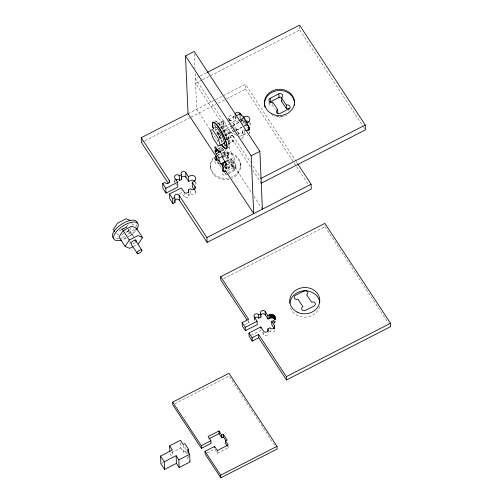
<?xml version="1.0" encoding="UTF-8"?>
<svg xmlns="http://www.w3.org/2000/svg" width="503" height="503" viewBox="0 0 503 503"><rect width="100%" height="100%" fill="white"/><g stroke="black" fill="none" stroke-linecap="round" stroke-linejoin="round"><path stroke-width="0.38" stroke-dasharray="2.52 1.89" d="M273.865 323.643L275.078 322.203L275.304 320.656M128.246 224.527L126.58 227.086L118.57 231.191M131.182 227.721L129.101 230.921L125.763 232.631A2.798 1.195 -33.3 0 1 128.894 230.764A2.798 1.195 -33.3 0 1 129.881 231.971A2.798 1.195 -33.3 0 1 127.064 234.191M135.904 228.758L132.163 234.517L126.819 237.253M199.572 76.349L195.378 78.493L223.351 121.053A2.502 0.56 62.9 0 1 224.539 121.739A2.502 0.56 62.9 0 1 225.834 124.832L230.808 132.39A2.502 0.56 62.9 0 1 231.996 133.081A2.502 0.56 62.9 0 1 233.291 136.175L250.368 162.148M200.269 75.991L206.563 72.765M201.879 80.09L195.585 83.309L223.558 125.869A2.502 0.56 62.9 0 0 224.854 128.963A2.502 0.56 62.9 0 0 226.048 129.648L231.015 137.206A2.502 0.56 62.9 0 0 232.311 140.306A2.502 0.56 62.9 0 0 233.499 140.991L251.003 167.612M202.577 79.732L299.769 29.966L299.587 25.835M188.034 113.716L245.42 84.334L295.638 160.721M142.148 142.135L144.248 141.06M144.946 140.702L190.392 117.432M191.096 117.073L215.567 104.542M218.365 103.109L226.054 99.173M226.752 98.814L245.634 89.15L245.42 84.334M217.598 123.713L223.458 120.714M216.837 124.386L223.351 121.053L223.558 125.869A2.502 2.194 -2.5 0 1 221.326 129.17M229.11 120.902L229.022 118.84A2.502 2.194 -2.5 0 1 229.946 115.841A2.502 2.194 -2.5 0 1 233.361 116.621L234.983 115.784M229.387 120.638L229.33 119.261L235.404 116.149M220.308 127.536L223.558 125.869M220.628 127.498L225.834 124.832M229.506 121.135A2.502 2.194 -2.5 0 1 233.574 121.437L235.737 120.324A2.502 2.194 -2.5 0 1 236.247 117.589M220.641 128.755L230.393 123.763M229.33 119.261L233.53 123.398L238.252 120.978M232.468 125.725L239.221 122.267M239.893 121.921L243.27 120.192M222.571 130.874L232.16 125.964M232.845 125.618L241.063 121.405M241.748 121.053L244.489 119.651M222.791 131.314L226.048 129.648M223.338 131.321L225.941 129.988M222.942 132.503L231.996 127.863M240.472 118.702L242.842 122.311L244.483 121.474M224.369 134.427L234.121 129.434M225.048 135.056L230.908 132.056M224.294 135.728L230.808 132.39M235.687 130.359L242.44 126.901M243.112 126.555L245.816 125.172M235.391 130.598L225.118 135.854A2.502 0.56 62.9 0 1 226.778 139.507L233.291 136.175L233.499 140.991L226.991 144.323M236.077 130.246L246.351 124.983M219.585 133.987A2.798 0.622 62.9 0 1 221.031 137.948A2.798 0.622 62.9 0 1 218.692 134.666A2.798 0.622 62.9 0 1 219.409 133.735A3.043 0.679 62.9 0 0 218.503 134.508A3.043 0.679 62.9 0 0 221.075 138.199L223.301 137.061M226.671 138.168L235.027 133.892M248.513 130.943L246.571 127.982L248.205 127.14M235.511 128.718L238.24 132.861A2.502 2.194 -2.5 0 0 241.654 133.641A2.502 2.194 -2.5 0 0 242.578 130.642L244.741 129.535M226.457 139.545L231.015 137.206M216.63 147.473L218.635 146.448M239.497 136.483L247.602 132.333M241.396 138.646A2.502 2.194 -2.5 0 0 242.792 135.458L244.955 134.351A2.502 2.194 -2.5 0 0 247.734 135.357M218.384 148.687L223.055 146.291M281.636 116.344L280.297 117.029A2.502 2.194 -2.5 0 1 276.971 116.369M217.403 149.542L222.075 147.146M227.538 144.33L233.398 141.324M219.459 149.718L222.798 148.008M220.861 149.58L222.867 148.548M221.395 150.655L224.068 149.29M221.565 151.101L224.237 149.731M216.68 155.93L220.018 154.22M222.691 152.849L224.696 151.824A2.502 2.194 -2.5 0 1 228.104 152.604A2.502 2.194 -2.5 0 1 227.18 155.609L227.337 159.218A2.502 2.194 -2.5 0 0 228.268 156.219A2.502 2.194 -2.5 0 0 224.854 155.44L223.514 156.125M223.464 154.918L224.797 154.232A2.502 0.56 62.9 0 0 225.992 154.918A2.502 0.56 62.9 0 0 224.696 151.824L220.823 145.933M222.999 155.987L227.67 153.597L224.904 149.391M221.867 157.313L225.872 155.264M223.125 157.351L231.135 153.252L231.097 152.34A3.754 0.836 62.9 0 0 230.078 149.322A3.754 0.836 62.9 0 0 228.199 146.492M225.495 161.425L227.96 160.161L227.67 153.597M226.513 161.155L233.864 157.395A2.502 0.56 62.9 0 1 235.159 160.488A2.502 0.56 62.9 0 1 233.964 159.803L226.62 163.563M226.054 162.004L231.399 159.269L234.121 163.412A2.502 0.56 62.9 0 0 235.316 164.097A2.502 0.56 62.9 0 0 234.021 161.004L233.964 159.803M226.004 165.103L234.021 161.004M227.696 164.594L235.039 160.828M227.444 166.833L234.121 163.412M227.677 167.889L231.688 165.833L231.399 159.269M227.853 168.203L235.197 164.437M227.551 168.995L233.562 165.921M179.502 193.787L181.589 192.718L181.47 189.964M227.287 170.712L234.637 166.946A2.502 2.194 -2.5 0 0 235.561 163.947A2.502 2.194 -2.5 0 0 232.147 163.167L227.18 155.609M228.06 172.774L234.738 169.354A2.502 0.56 62.9 0 1 233.442 166.26A2.502 0.56 62.9 0 1 234.637 166.946L252.135 193.573M228.117 173.981L226.111 175.006A2.502 2.194 -2.5 0 1 222.559 172.29M228.783 173.636L234.794 170.561A2.502 2.194 -2.5 0 0 235.718 167.556A2.502 2.194 -2.5 0 0 232.304 166.782L232.147 163.167M195.158 191.31A2.502 2.194 -2.5 0 1 194.233 194.309A2.502 2.194 -2.5 0 1 190.819 193.529L188.656 194.636A2.502 2.194 -2.5 0 1 187.726 197.641A2.502 2.194 -2.5 0 1 184.312 196.862L181.589 192.718M120.707 229.701L127.215 226.363M121.757 234.681L125.096 232.971M126.152 237.592L123.48 238.963L120.896 237.85M133.672 246.319L137.011 244.609M223.615 278.631L325.001 226.715L324.944 225.388M244.886 324.617L248.79 322.618L248.708 320.618M251.204 335.281L260.956 330.289L263.679 334.432A2.502 2.194 -2.5 0 0 268.231 332.615M269.105 331.653L270.186 331.1A2.502 2.194 -2.5 0 0 274.783 329.427M174.874 403.739L229.098 375.974L274.971 445.759M180.564 442.571L180.797 447.94L169.951 453.492L171.925 456.498M161.576 463.408L163.664 462.339M180.797 447.94L183.564 452.147L185.205 451.31L185.003 446.708M188.386 457.258L187.292 457.818L190.015 461.961M207.192 452.958L214.737 449.097L217.459 453.241L228.305 447.683L228.249 446.343M131.321 223.69L133.257 224.527L132.421 223.25M116.545 233.694L119.129 234.807M236.573 135.621L233.952 133.031L230.556 126.146M299.769 29.966L363.285 126.593M363.713 127.246L364.574 128.548M269.237 103.109A2.502 2.194 -2.5 0 0 272.846 105.687L275.33 109.465M296.066 161.369L297.355 163.33M245.634 89.15L293.702 162.268M294.129 162.922L296.273 166.185M296.707 166.839L309.15 185.777M325.001 226.715L388.517 323.341M229.022 118.84L231.789 123.046M252.927 166.047L261.038 178.383M252.713 170.215L261.252 183.199M225.614 137.734L226.778 139.507M225.036 143.971L225.828 145.172M231.135 153.252L233.864 157.395M216.793 133.188L220.521 138.859M218.673 137.747L221.986 142.789M210.059 129.567L196.717 109.27L195.114 72.564M211.782 132.182L218.239 142.003M253.845 196.17L262.384 209.16M217.334 161.658L221.138 167.442M224.558 172.642L226.111 175.006L226.048 173.56M175.887 184.041L176.672 185.242M247.935 321.31L248.79 322.618M129.969 231.022L134.502 237.919M128.183 229.368L133.289 237.133M130.258 241.641L131.497 243.527M129.485 241.528L130.34 242.823M227.526 446.501L228.305 447.683M185.205 451.31L187.688 455.089M188.103 455.718L188.933 456.982M240.686 119.236L243.056 124.059M238.296 129.019L238.718 129.875M233.53 123.398L237.938 132.358L238.001 133.735M215.007 128.63L216.466 132.968M288.854 109.692L288.917 111.138M272.689 102.071L272.846 105.687M269.042 102.511L269.105 103.958M275.022 320.876L275.078 322.203M274.669 321.48L274.732 322.807M274.336 321.178L274.424 323.171M273.751 320.977L273.808 322.31M273.544 321.109L273.601 322.442M270.13 329.767L270.186 331.1M263.591 332.433L263.679 334.432M250.035 122.757L250.092 124.134M249.563 131.742L249.62 133.119M246.388 123.851L246.571 127.982M254.405 319.078L254.461 320.411A2.502 2.194 -2.5 0 1 254.197 318.82M244.772 130.22L244.955 134.351M242.66 118.18L242.842 122.311M242.905 131.635L243.119 136.451M242.578 130.642L242.792 135.458M240.252 116.482L240.346 118.545M239.925 114.665L240.076 118.104A2.502 2.194 -2.5 0 0 238.963 117.218M240.459 164.255L240.509 165.462M238.24 132.861L238.328 134.93M235.523 115.508L235.737 120.324M235.285 116.583L235.41 119.33M235.888 164.896L236.045 168.511M233.361 116.621L233.574 121.437M234.637 166.946L234.794 170.561L224.854 155.44L224.696 151.824M228.695 117.847L228.752 119.224M228.62 137.401L228.834 142.217M228.431 153.553L228.588 157.169M223.678 122.047L223.892 126.863M219.132 126.027L219.012 123.273A2.502 2.194 -2.5 0 0 222.42 124.052A2.502 2.194 -2.5 0 0 223.351 121.053M219.214 163.148L219.277 164.607M218.591 162.218L218.654 163.664A2.502 2.194 -2.5 0 1 215.108 160.947M210.506 166.185L210.556 167.392M217.34 450.556L217.459 453.241M194.296 53.821L194.944 68.66M195.9 181.935L195.956 183.312M195.397 190.241L195.485 192.303M190.7 190.782L190.819 193.529M188.889 193.567L188.983 195.636M184.104 192.045L184.312 196.862M187.059 452.449L187.122 453.983M175.006 180.772L175.063 182.149M174.648 179.093L174.767 181.847M183.262 445.249L183.564 452.147M172.454 451.568L172.648 456.171M319.606 306.459A15.008 13.153 -2.5 0 1 304.849 317.154A15.008 13.153 -2.5 0 1 290.174 306.66M135.219 242.408A2.798 1.195 -33.3 0 1 132.66 243.76M122.154 230.123A2.798 1.195 -33.3 0 1 124.518 227.626A2.798 1.195 -33.3 0 1 126.995 227.645A3.043 1.295 -33.3 0 0 123.31 228.834M246.508 124.367A2.798 0.622 62.9 0 1 246.093 123.876M245.822 123.487A2.798 0.622 62.9 0 1 245.64 123.204M245.2 122.418A2.798 0.622 62.9 0 1 244.961 121.927M244.59 120.984A2.798 0.622 62.9 0 1 244.502 120.707M233.291 136.175A2.502 2.194 -2.5 0 0 229.877 135.395A2.502 2.194 -2.5 0 0 228.953 138.394L229.161 143.21A2.502 2.194 -2.5 0 1 230.091 140.211A2.502 2.194 -2.5 0 1 233.499 140.991M286.968 114.973A15.008 13.153 -2.5 0 1 286.1 115.388M285.201 115.747A15.008 13.153 -2.5 0 1 284.283 116.055M283.34 116.312A15.008 13.153 -2.5 0 1 275.575 116.369M274.638 116.124A15.008 13.153 -2.5 0 1 273.72 115.828M272.827 115.476A15.008 13.153 -2.5 0 1 271.96 115.08M289.822 109.459A2.502 2.194 -2.5 0 1 290.112 109.968M249.293 132.126A2.502 2.194 -2.5 0 1 249.614 133.421M249.601 122.638A3.754 3.288 -2.5 0 1 249.626 125.863M245.483 123.229A2.798 0.622 62.9 0 1 245.263 124.882A2.798 0.622 62.9 0 1 243.201 120.915A2.798 0.622 62.9 0 1 244.577 121.481M244.848 121.933A2.798 0.622 62.9 0 1 245.187 122.575M233.235 126.266A2.798 0.622 62.9 0 1 234.128 127.624M234.536 128.435A2.798 0.622 62.9 0 1 234.744 128.919M215.573 121.613A14.266 3.181 62.9 0 1 225.143 133.823A14.266 3.181 62.9 0 1 228.148 147.153M225.665 145.719A14.266 3.181 62.9 0 1 224.42 144.348M222.622 141.94A14.266 3.181 62.9 0 1 216.133 129.233M215.429 127.052A14.266 3.181 62.9 0 1 214.869 124.587M219.515 133.886A3.043 0.679 62.9 0 1 221.075 138.199M136.917 224.596A14.266 6.093 -33.3 0 1 135.948 226.828M134.219 229.236A14.266 6.093 -33.3 0 1 126.63 235.454M125.014 236.341A14.266 6.093 -33.3 0 1 120.255 238.246M118.783 238.592A14.266 6.093 -33.3 0 1 115.074 238.686M135.433 231.084A14.266 6.093 -33.3 0 1 128.642 236.825M126.228 238.189A14.266 6.093 -33.3 0 1 122.235 239.862M128.303 229.513A3.043 1.295 -33.3 0 1 128.146 231.129A3.043 1.295 -33.3 0 1 125.681 233.002M123.908 233.335A3.043 1.295 -33.3 0 1 123.707 233.273M124.442 230.908A3.043 1.295 -33.3 0 1 124.587 230.783M125.907 230.141A3.043 1.295 -33.3 0 1 125.75 230.261M125.09 230.701A3.043 1.295 -33.3 0 1 124.574 230.978M122.223 230.116A3.043 1.295 -33.3 0 1 123.166 228.959M222.609 152.34A15.008 13.153 -2.5 0 1 239.856 161.306A15.008 13.153 -2.5 0 1 231.173 177.339M228.356 178.106A15.008 13.153 -2.5 0 1 212.706 172.259A15.008 13.153 -2.5 0 1 213.612 157.294M222.659 153.541A15.008 13.153 -2.5 0 1 239.761 162.098A15.008 13.153 -2.5 0 1 232.122 178.181M229.362 179.106A15.008 13.153 -2.5 0 1 213.027 173.824A15.008 13.153 -2.5 0 1 213.662 158.502M218.076 155.081A15.008 13.153 -2.5 0 1 219.842 154.308M195.585 182.017A3.754 3.288 -2.5 0 1 195.491 185.047M169.354 187.33A2.502 2.194 -2.5 0 1 169.153 187.569M174.843 182.287A2.502 2.194 -2.5 0 1 174.874 181.105M226.061 173.799A2.502 0.56 62.9 0 1 225.891 173.535M225.721 173.246A2.502 0.56 62.9 0 1 225.558 172.95M214.756 121.292A15.008 3.351 62.9 0 1 224.929 132.893A15.008 3.351 62.9 0 1 228.287 147.8M225.916 146.279A15.008 3.351 62.9 0 1 224.608 144.839M222.232 141.576A15.008 3.351 62.9 0 1 215.888 128.938M215.366 127.378A15.008 3.351 62.9 0 1 214.662 124.637M219.427 133.32A2.502 0.56 62.9 0 1 217.29 130.189M224.747 145.782A2.502 0.56 62.9 0 1 224.093 144.625"/><path stroke-width="0.75" d="M138.344 243.924L142.506 237.529L136.319 228.123L131.799 226.174L123.116 230.619L118.953 237.014L125.14 246.42L129.667 248.369L133.006 246.659M125.14 246.42L129.302 240.025L137.979 235.58L142.506 237.529M274.525 328.874L271.802 324.731L271.658 321.404C279.046 319.424 272.997 311.112 267.929 315.733L268.074 319.059C270.017 317.569 273.286 317.104 274.833 319.392L274.688 316.066M216.12 158.678A2.502 0.56 62.9 0 0 217.309 159.363A2.502 0.56 62.9 0 0 216.013 156.27L188.034 113.716L185.513 55.921L194.196 51.476L259.862 151.365L262.384 209.16M207.261 72.407L299.555 25.15L365.222 125.04L365.43 129.856L261.252 183.199M168.134 183.086L141.45 142.494L141.236 137.677L188.084 113.691M236.083 115.803L240.132 113.728L244.332 117.865L248.74 126.825L248.891 130.264M277.417 113.502A2.502 2.194 -2.5 0 1 277.813 113.244L277.656 109.635L272.689 102.071A2.502 2.194 -2.5 0 1 269.275 101.298A2.502 2.194 -2.5 0 1 270.199 98.292L278.882 93.847A2.502 2.194 -2.5 0 1 282.296 94.627A2.502 2.194 -2.5 0 1 281.366 97.626L281.523 101.241L286.496 108.799A2.502 2.194 -2.5 0 1 289.137 108.862M269.727 102.361A2.502 2.194 -2.5 0 1 270.356 101.908L279.039 97.463A2.502 2.194 -2.5 0 1 281.938 97.689M243.175 117.218L244.269 116.658A3.754 3.288 -2.5 0 1 249.387 117.821A3.754 3.288 -2.5 0 1 247.998 122.323L246.904 122.883M238.931 120.632L244.332 117.865M220.308 145.285L217.636 137.332L212.668 129.774L210.367 130.164L213.033 138.111L218 145.675L220.308 145.285L224.709 143.028L222.037 135.081L217.07 127.517L214.768 127.907M218.12 150.397L216.12 151.428L216.064 150.227L217.403 149.542M216.064 150.227A2.502 0.56 62.9 0 1 214.768 147.134A2.502 0.56 62.9 0 1 215.963 147.819L218.73 152.025L220.729 151.001M216.12 151.428A2.502 0.56 62.9 0 0 214.932 150.737A2.502 0.56 62.9 0 0 216.221 153.836L220.899 151.441M194.843 181.118A3.754 3.288 -2.5 0 0 190.348 180.652L188.707 181.495L188.493 176.679L185.733 172.472A2.502 2.194 -2.5 0 0 182.319 171.693A2.502 2.194 -2.5 0 0 181.388 174.692L179.225 175.799A2.502 2.194 -2.5 0 0 175.811 175.019A2.502 2.194 -2.5 0 0 174.887 178.024L177.653 182.231L177.861 187.047L166.021 193.108L162.915 188.38L162.702 183.57L164.871 182.457A2.502 2.194 -2.5 0 0 168.285 183.237A2.502 2.194 -2.5 0 0 169.215 180.231L141.236 137.677M219.151 161.689L218.987 158.043L222.326 156.332M175.742 180.005A2.502 2.194 -2.5 0 1 179.439 180.615L181.602 179.508L181.388 174.692M166.021 193.108L165.808 188.292L177.653 182.231M188.493 176.679L190.134 175.836A3.754 3.288 -2.5 0 1 195.252 177.006A3.754 3.288 -2.5 0 1 193.862 181.508L192.221 182.35L192.435 187.166L194.378 190.121M220.666 163.896L225.495 161.425M222.879 167.361L222.716 163.714L225.388 162.343M222.716 163.714L225.445 167.857A2.502 0.56 62.9 0 0 226.633 168.543A2.502 0.56 62.9 0 0 225.338 165.449L225.281 164.248L226.62 163.563M297.782 163.984L311.087 184.224L311.294 189.04L207.117 242.383L206.903 237.567L179.156 195.353A2.502 2.194 -2.5 0 0 175.742 194.579A2.502 2.194 -2.5 0 0 174.811 197.578L175.025 202.395L172.856 203.508L169.75 198.779L169.536 193.963L181.376 187.902L184.104 192.045A2.502 2.194 -2.5 0 0 187.518 192.825A2.502 2.194 -2.5 0 0 188.443 189.82L190.606 188.713A2.502 2.194 -2.5 0 0 194.02 189.493A2.502 2.194 -2.5 0 0 194.95 186.494L192.221 182.35M225.445 167.857L226.778 167.172M225.023 171.749A2.502 0.56 62.9 0 1 224.879 170.366A2.502 0.56 62.9 0 1 225.954 171.391L253.701 213.605L251.179 155.811L259.862 151.365M172.856 203.508L172.642 198.691L174.811 197.578M261.038 178.383L365.222 125.04M206.903 237.567L311.087 184.224M247.074 319.996L220.817 280.064L220.672 276.732L324.856 223.389L390.517 323.278L390.668 326.604L286.484 379.954L258.731 337.739L258.586 334.413L252.078 337.746L252.223 341.072L258.731 337.739M267.929 315.733L265.163 311.527A2.502 2.194 -2.5 0 0 261.749 310.747A2.502 2.194 -2.5 0 0 260.824 313.753L258.661 314.859A2.502 2.194 -2.5 0 0 255.247 314.079A2.502 2.194 -2.5 0 0 254.317 317.079L257.083 321.285L257.228 324.617L245.389 330.678L242.283 325.95L242.138 322.624L248.645 319.292L220.672 276.732M254.531 318.129A2.502 2.194 -2.5 0 1 258.806 318.185L260.969 317.079L260.824 313.753M245.389 330.678L245.244 327.352L257.083 321.285M252.223 341.072L249.117 336.35L248.972 333.024L260.812 326.956L263.534 331.1A2.502 2.194 -2.5 0 0 266.948 331.879A2.502 2.194 -2.5 0 0 267.879 328.88L270.042 327.774A2.502 2.194 -2.5 0 0 273.456 328.553A2.502 2.194 -2.5 0 0 274.38 325.548L271.658 321.404M221.735 435.183L218.968 430.977L208.123 436.535L210.889 440.741L211.009 443.426L201.407 448.343L172.787 404.802L172.667 402.117L228.978 373.289L276.996 446.331L277.115 449.016L220.804 477.85L205.13 454.008L205.017 451.329L214.618 446.413L217.34 450.556L228.186 445.004L225.463 440.854L227.098 440.018L223.376 434.347L221.735 435.183L221.854 437.868L223.489 437.032L223.376 434.347M286.484 379.954L286.339 376.621L390.517 323.278M169.851 451.197L169.618 445.828L180.464 440.27L183.23 444.482L184.865 443.64L188.594 449.311L188.763 453.146M164.607 469.437L164.274 461.767L176.113 455.705L176.446 463.37L164.607 469.437L160.878 463.766L160.545 456.095L172.384 450.034L169.618 445.828M208.921 438.868L219.088 433.661L218.968 430.977M188.594 449.311L186.959 450.147L189.681 454.297L190.015 461.961L179.169 467.52L176.446 463.37M201.407 448.343L201.288 445.658L210.889 440.741M221.848 437.717L223.483 436.881M179.169 467.52L178.835 459.849L189.681 454.297M220.804 477.85L220.685 475.165L276.996 446.331M223.169 143.292L224.709 143.028M130.742 220.691L126.215 218.742L117.539 223.187L113.376 229.582L114.634 231.499M281.366 97.626L286.339 105.19L286.496 108.799M235.272 114.961A2.502 2.194 -2.5 0 1 239.868 113.288L241.446 115.69M247.136 124.348L249.086 127.309L249.205 130.063M185.513 55.921L251.179 155.811M216.221 153.836L218.987 158.043M223.106 171.58A2.502 2.194 -2.5 0 1 223.628 171.227L223.47 167.612L218.497 160.055A2.502 2.194 -2.5 0 1 215.083 159.275A2.502 2.194 -2.5 0 1 216.013 156.27L216.171 159.885A2.502 2.194 -2.5 0 0 215.649 160.237M223.005 170.278L224.168 172.051M185.733 172.472L185.94 177.282L188.707 181.495M265.163 311.527L265.307 314.853L268.074 319.059M179.156 195.353L179.364 200.169L207.117 242.383M162.702 183.57L165.808 188.292M169.536 193.963L172.642 198.691M258.586 334.413L286.339 376.621M242.138 322.624L245.244 327.352M248.972 333.024L252.078 337.746M134.993 239.724L141.808 250.085M123.116 230.619L129.302 240.025M130.761 243.471L137.149 253.185M223.489 437.032L225.973 440.81M219.088 433.661L221.854 437.868M227.136 445.91L225.583 443.539L225.463 440.854M172.667 402.117L201.288 445.658M205.017 451.329L220.685 475.165M176.113 455.705L178.835 459.849M160.545 456.095L164.274 461.767M278.882 93.847L279.039 97.463M270.199 98.292L270.356 101.908M275.16 317.33L275.223 319.336M275.072 316.89L275.154 318.889M274.908 316.462L275.028 319.128M274.242 315.519L274.387 318.852M274.38 325.548L274.5 328.214M273.676 315.073L273.821 318.399M273.016 314.733L273.16 318.059M272.293 314.52L272.437 317.846M271.532 314.444L271.677 317.77M270.765 314.501L270.91 317.827M270.268 314.614L270.413 317.94M269.57 314.897L269.715 318.223M267.879 328.88L267.992 331.54M260.812 326.956L260.868 328.289M258.661 314.859L258.806 318.185M254.317 317.079L254.373 318.412M239.868 113.288L239.925 114.665M218.73 152.025L218.686 151.114A3.754 0.836 62.9 0 1 220.471 152.145A3.754 0.836 62.9 0 1 222.414 156.785L222.452 157.697L225.181 161.84A2.502 0.56 62.9 0 1 226.476 164.934A2.502 0.56 62.9 0 1 225.281 164.248M214.618 446.413L214.674 447.752M194.95 186.494L195.038 188.556M188.443 189.82L188.562 192.574M179.225 175.799L179.439 180.615M169.215 180.231L169.304 182.3M260.969 317.079A2.502 2.194 -2.5 0 1 260.818 316.808M260.805 315.199A2.502 2.194 -2.5 0 1 265.307 314.853M289.929 303.24A15.008 13.153 -2.5 0 1 304.466 290.847A15.008 13.153 -2.5 0 1 319.789 302.177M131.861 242.144A2.798 1.195 -33.3 0 1 135.188 240.157A2.798 1.195 -33.3 0 1 135.873 241.691M131.396 243.219A2.798 1.195 -33.3 0 1 131.56 242.609M244.741 119.695A2.798 0.622 62.9 0 1 246.828 123.002M281.925 100.99A2.502 2.194 -2.5 0 1 281.523 101.241M277.656 109.635A2.502 2.194 -2.5 0 0 276.725 112.634A2.502 2.194 -2.5 0 0 280.14 113.414L288.823 108.969A2.502 2.194 -2.5 0 0 289.753 105.97A2.502 2.194 -2.5 0 0 286.339 105.19M294.481 104.391A15.008 13.153 -2.5 0 1 294.381 105.246M265.006 107.139A15.008 13.153 -2.5 0 1 264.785 106.303M264.628 105.454A15.008 13.153 -2.5 0 1 278.096 90.546A15.008 13.153 -2.5 0 1 294.488 102.669M249.086 127.309A2.502 2.194 -2.5 0 1 245.703 130.352M245.678 121.078A3.754 3.288 -2.5 0 1 248.979 121.94M213.511 128.837A14.266 3.181 62.9 0 1 216.887 125.159A14.266 3.181 62.9 0 1 226.457 143.896A14.266 3.181 62.9 0 1 221.414 144.311M113.395 237.957A14.266 6.093 -33.3 0 1 122.009 223.98A14.266 6.093 -33.3 0 1 137.093 223.137M121.468 240.094A14.266 6.093 -33.3 0 1 114.697 233.97A14.266 6.093 -33.3 0 1 131.861 222.207A14.266 6.093 -33.3 0 1 136.388 229.871M175.025 202.395A2.502 2.194 -2.5 0 1 174.767 201.841M174.805 200.659A2.502 2.194 -2.5 0 1 179.364 200.169M225.954 171.391A2.502 2.194 -2.5 0 1 222.54 170.618A2.502 2.194 -2.5 0 1 223.47 167.612M181.602 179.508A2.502 2.194 -2.5 0 1 181.344 178.955M181.338 177.917A2.502 2.194 -2.5 0 1 185.94 177.282M213.197 128.491A15.008 3.351 62.9 0 1 216.749 124.625A15.008 3.351 62.9 0 1 226.815 144.33A15.008 3.351 62.9 0 1 221.509 144.763M304.126 290.885L295.443 295.33A2.502 2.194 -2.5 0 0 294.519 298.329A2.502 2.194 -2.5 0 0 297.933 299.109L302.9 306.673A2.502 2.194 -2.5 0 0 301.97 309.672A2.502 2.194 -2.5 0 0 305.384 310.452L314.067 306.006A2.502 2.194 -2.5 0 0 314.997 303.007A2.502 2.194 -2.5 0 0 311.583 302.228L306.61 294.664A2.502 2.194 -2.5 0 0 307.54 291.665A2.502 2.194 -2.5 0 0 304.126 290.885M297.204 312.111A15.008 13.153 -2.5 0 0 319.763 300.561A15.008 13.153 -2.5 0 0 297.298 289.326A15.008 13.153 -2.5 0 0 297.204 312.111M138.753 253.311A2.798 1.195 -33.3 0 0 141.846 250.154A2.798 1.195 -33.3 0 0 137.835 251.443A2.798 1.195 -33.3 0 0 138.753 253.311M271.909 113.873A15.008 13.153 -2.5 0 0 294.462 102.323A15.008 13.153 -2.5 0 0 272.004 91.087A15.008 13.153 -2.5 0 0 271.909 113.873"/></g></svg>
